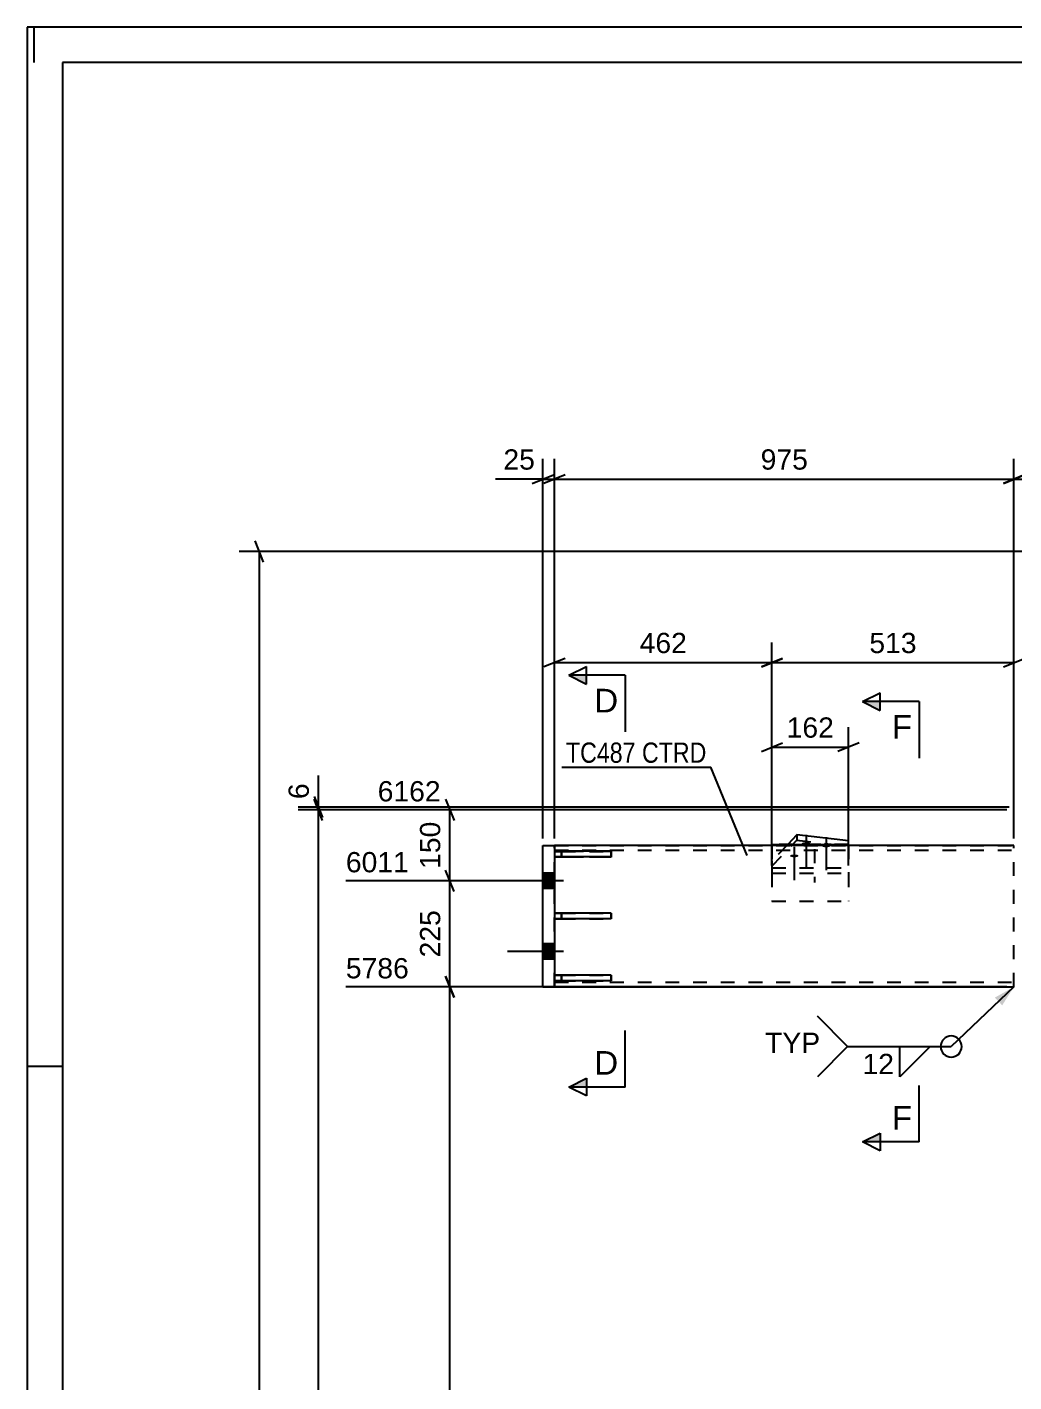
# Model space of a CAD drawing. Header units: millimetres. Extents: x 0 to 841, y 0 to 594.
# Drawn here: x 0 to 139.6, y 402.4 to 594 of the extents above; entities that cross this region are included whole.
import ezdxf

# ---------------------------------------------------------------- set-up
doc = ezdxf.new("R2010")
doc.units = ezdxf.units.MM
doc.linetypes.add('DXK_LINE_DOT2', pattern=[3.9198, 1.9599, -1.9599])
doc.styles.add('Arial', font='ARIAL.TTF', dxfattribs={"height": 0.2})
doc.styles.add('Arial Narrow', font='ARIALN.TTF', dxfattribs={"height": 0.2})

# ---------------------------------------------------------------- blocks, each defined once
blk = doc.blocks.new('Unknown-284933836-1132')
at = {"color": 5, "linetype": 'Continuous'}
for p, q in [((841, 594), (0, 594)), ((0, 594), (0, 0)), ((1, 589), (1, 594)), ((836, 589), (5, 589)), ((5, 589), (5, 5)), ((5, 447), (0, 447))]:
    blk.add_line(p, q, dxfattribs=at)
blk = doc.blocks.new('Part-284933836-2741 - 2707')
at = {"color": 2, "linetype": 'Continuous'}
for p, q in [((105.4, 478.41), (105.4, 478.27)), ((105.4, 478.41), (116.23, 478.41)), ((116.23, 478.41), (116.23, 478.27))]:
    blk.add_line(p, q, dxfattribs=at)
at = {"color": 7, "linetype": 'DXK_LINE_DOT2'}
for p, q in [((116.23, 478.41), (105.4, 478.41)), ((105.4, 478.27), (105.4, 470.41)), ((116.23, 478.27), (116.23, 470.41)), ((105.4, 470.41), (105.4, 470.41)), ((105.4, 470.41), (116.23, 470.41)), ((105.4, 470.41), (116.23, 470.41)), ((116.23, 470.41), (116.23, 470.41))]:
    blk.add_line(p, q, dxfattribs=at)
blk = doc.blocks.new('Bolt-284933836-2709 - 2707')
at = {"linetype": 'Continuous'}
for points in [[(72.97, 474.37), (72.97, 472.17), (74.64, 472.17), (74.64, 474.37)], [(72.97, 474.37), (72.97, 472.17), (74.64, 472.17), (74.64, 474.37)], [(72.97, 464.37), (72.97, 462.17), (74.64, 462.17), (74.64, 464.37)], [(72.97, 464.37), (72.97, 462.17), (74.64, 462.17), (74.64, 464.37)]]:
    blk.add_hatch(color=1, dxfattribs=at).paths.add_polyline_path(points)
at = {"color": 1, "linetype": 'Continuous'}
for p, q in [((75.9, 473.27), (67.97, 473.27)), ((75.9, 473.27), (67.97, 473.27)), ((74.64, 474.37), (72.97, 474.37)), ((74.64, 474.37), (72.97, 474.37)), ((74.64, 472.17), (72.97, 472.17)), ((74.64, 472.17), (72.97, 472.17)), ((74.64, 464.37), (72.97, 464.37)), ((74.64, 464.37), (72.97, 464.37)), ((75.9, 463.27), (67.97, 463.27)), ((75.9, 463.27), (67.97, 463.27)), ((74.64, 462.17), (72.97, 462.17)), ((74.64, 462.17), (72.97, 462.17))]:
    blk.add_line(p, q, dxfattribs=at)
blk = doc.blocks.new('Part-284933836-2742 - 2707')
at = {"color": 7, "linetype": 'DXK_LINE_DOT2'}
for p, q in [((105.4, 475.32), (108.94, 479)), ((108.94, 479.75), (108.94, 479)), ((108.94, 479), (116.23, 478.17)), ((107.65, 478.41), (105.4, 476.07)), ((116.23, 478.41), (116.23, 474.35)), ((105.4, 476.07), (105.4, 474.35)), ((105.4, 475.1), (116.23, 475.1)), ((105.4, 474.35), (116.23, 474.35))]:
    blk.add_line(p, q, dxfattribs=at)
at = {"color": 2, "linetype": 'Continuous'}
for p, q in [((108.94, 479.75), (107.65, 478.41)), ((116.23, 478.92), (108.94, 479.75)), ((116.23, 478.41), (116.23, 478.92))]:
    blk.add_line(p, q, dxfattribs=at)
blk = doc.blocks.new('Part-284933836-2849 - 2707')
at = {"color": 7, "linetype": 'DXK_LINE_DOT2'}
for p, q in [((74.64, 459.9), (75.64, 459.9)), ((82.64, 459.9), (74.64, 459.9)), ((74.64, 459.9), (74.64, 459.9)), ((74.64, 459.9), (74.64, 459.1)), ((75.64, 459.9), (82.64, 459.9)), ((75.64, 459.9), (75.64, 459.1)), ((82.64, 459.9), (82.64, 459.1)), ((75.64, 459.1), (74.64, 459.1)), ((82.64, 459.1), (74.64, 459.1)), ((82.64, 459.1), (75.64, 459.1))]:
    blk.add_line(p, q, dxfattribs=at)
blk = doc.blocks.new('Part-284933836-2815 - 2707')
at = {"color": 7, "linetype": 'DXK_LINE_DOT2'}
for p, q in [((74.64, 477.43), (75.64, 477.43)), ((82.64, 477.43), (74.64, 477.43)), ((74.64, 477.43), (74.64, 477.43)), ((74.64, 477.43), (74.64, 476.63)), ((75.64, 477.43), (82.64, 477.43)), ((75.64, 477.43), (75.64, 476.63)), ((82.64, 477.43), (82.64, 476.63)), ((75.64, 476.63), (74.64, 476.63)), ((82.64, 476.63), (74.64, 476.63)), ((82.64, 476.63), (75.64, 476.63))]:
    blk.add_line(p, q, dxfattribs=at)
blk = doc.blocks.new('Part-284933836-2855 - 2707')
at = {"color": 7, "linetype": 'DXK_LINE_DOT2'}
for p, q in [((74.64, 468.67), (75.64, 468.67)), ((82.64, 468.67), (74.64, 468.67)), ((74.64, 468.67), (74.64, 468.67)), ((74.64, 468.67), (74.64, 467.87)), ((75.64, 467.87), (74.64, 467.87)), ((82.64, 467.87), (74.64, 467.87)), ((75.64, 468.67), (82.64, 468.67)), ((75.64, 468.67), (75.64, 467.87)), ((82.64, 467.87), (75.64, 467.87)), ((82.64, 468.67), (82.64, 467.87))]:
    blk.add_line(p, q, dxfattribs=at)
blk = doc.blocks.new('Part-284933836-2857 - 2707')
at = {"color": 2, "linetype": 'Continuous'}
for p, q in [((72.97, 478.27), (74.64, 478.27)), ((72.97, 458.27), (72.97, 478.27)), ((74.64, 478.27), (74.64, 458.27)), ((74.64, 458.27), (72.97, 458.27)), ((72.97, 458.27), (72.97, 458.27)), ((72.97, 458.27), (74.64, 458.27)), ((72.97, 458.27), (72.97, 458.27)), ((74.64, 458.27), (74.64, 458.27)), ((74.64, 458.27), (74.64, 458.27))]:
    blk.add_line(p, q, dxfattribs=at)
at = {"color": 7, "linetype": 'DXK_LINE_DOT2'}
for p, q in [((72.97, 478.27), (74.64, 478.27)), ((74.64, 458.27), (74.64, 458.27))]:
    blk.add_line(p, q, dxfattribs=at)
blk = doc.blocks.new('Bolt-284933836-2872 - 2707')
at = {"linetype": 'Continuous'}
for points in [[(110.22, 478.32), (110.1, 478.32), (109.98, 478.34), (109.87, 478.36), (109.77, 478.39), (109.7, 478.42), (109.65, 478.46), (109.62, 478.5), (109.62, 478.55), (109.65, 478.59), (109.7, 478.63), (109.77, 478.66), (109.87, 478.69), (109.98, 478.71), (110.1, 478.73), (110.22, 478.73), (110.35, 478.73), (110.46, 478.71), (110.57, 478.69), (110.67, 478.66), (110.74, 478.63), (110.79, 478.59), (110.82, 478.55), (110.82, 478.5), (110.79, 478.46), (110.74, 478.42), (110.67, 478.39), (110.57, 478.36), (110.46, 478.34), (110.35, 478.32)], [(113.07, 478), (112.95, 478), (112.83, 478.02), (112.72, 478.04), (112.62, 478.07), (112.55, 478.1), (112.5, 478.14), (112.47, 478.18), (112.47, 478.23), (112.5, 478.27), (112.55, 478.31), (112.62, 478.34), (112.72, 478.37), (112.83, 478.39), (112.95, 478.41), (113.07, 478.41), (113.2, 478.41), (113.31, 478.39), (113.42, 478.37), (113.52, 478.34), (113.59, 478.31), (113.64, 478.27), (113.67, 478.23), (113.67, 478.18), (113.64, 478.14), (113.59, 478.1), (113.52, 478.07), (113.42, 478.04), (113.31, 478.02), (113.2, 478)], [(108.56, 476.59), (108.43, 476.59), (108.31, 476.61), (108.2, 476.63), (108.11, 476.66), (108.04, 476.69), (107.99, 476.73), (107.96, 476.77), (107.96, 476.81), (107.99, 476.86), (108.04, 476.9), (108.11, 476.93), (108.2, 476.96), (108.31, 476.98), (108.43, 476.99), (108.56, 477), (108.68, 476.99), (108.8, 476.98), (108.91, 476.96), (109, 476.93), (109.08, 476.9), (109.13, 476.86), (109.15, 476.81), (109.15, 476.77), (109.13, 476.73), (109.08, 476.69), (109, 476.66), (108.91, 476.63), (108.8, 476.61), (108.68, 476.59)]]:
    blk.add_hatch(color=1, dxfattribs=at).paths.add_polyline_path(points)
at = {"color": 1, "linetype": 'Continuous'}
for p, q in [((110.22, 479.78), (110.22, 475.08)), ((113.07, 479.46), (113.07, 474.76)), ((108.56, 478.05), (108.56, 473.35))]:
    blk.add_line(p, q, dxfattribs=at)
at = {"color": 1, "linetype": 'DXK_LINE_DOT2'}
blk.add_line((111.41, 477.73), (111.41, 473.03), dxfattribs=at)
blk = doc.blocks.new('Part-284933836-2936 - 2707')
at = {"color": 2, "linetype": 'Continuous'}
for p, q in [((82.64, 459.9), (74.64, 459.9)), ((74.64, 459.9), (74.64, 459.1)), ((82.64, 459.1), (82.64, 459.9)), ((74.64, 459.1), (75.64, 459.1)), ((82.64, 459.1), (74.64, 459.1))]:
    blk.add_line(p, q, dxfattribs=at)
at = {"color": 7, "linetype": 'DXK_LINE_DOT2'}
for p, q in [((75.64, 459.9), (74.64, 459.9)), ((75.64, 459.1), (75.64, 459.9)), ((82.64, 459.9), (75.64, 459.9)), ((74.64, 459.1), (74.64, 459.1)), ((74.64, 459.1), (74.64, 459.1)), ((75.64, 459.1), (82.64, 459.1))]:
    blk.add_line(p, q, dxfattribs=at)
blk = doc.blocks.new('Part-284933836-2967 - 2707')
at = {"color": 2, "linetype": 'Continuous'}
for p, q in [((139.64, 478.27), (74.64, 478.27)), ((74.64, 458.27), (74.64, 458.27)), ((74.64, 458.27), (139.64, 458.27)), ((74.64, 458.27), (139.64, 458.27)), ((74.64, 458.27), (74.64, 458.27)), ((74.64, 458.27), (74.64, 458.27))]:
    blk.add_line(p, q, dxfattribs=at)
at = {"color": 7, "linetype": 'DXK_LINE_DOT2'}
for p, q in [((74.64, 458.27), (74.64, 478.27)), ((74.64, 478.27), (139.64, 478.27)), ((74.64, 477.6), (139.64, 477.6)), ((74.64, 477.6), (139.64, 477.6)), ((139.64, 458.27), (139.64, 478.27)), ((74.64, 458.94), (139.64, 458.94)), ((74.64, 458.93), (139.64, 458.93)), ((139.64, 458.27), (139.64, 458.27))]:
    blk.add_line(p, q, dxfattribs=at)
blk = doc.blocks.new('Part-284933836-2984 - 2707')
at = {"color": 2, "linetype": 'Continuous'}
for p, q in [((82.64, 468.67), (74.64, 468.67)), ((74.64, 468.67), (74.64, 467.87)), ((74.64, 467.87), (75.64, 467.87)), ((82.64, 467.87), (74.64, 467.87)), ((82.64, 467.87), (82.64, 468.67))]:
    blk.add_line(p, q, dxfattribs=at)
at = {"color": 7, "linetype": 'DXK_LINE_DOT2'}
for p, q in [((75.64, 468.67), (74.64, 468.67)), ((74.64, 467.87), (74.64, 467.87)), ((74.64, 467.87), (74.64, 467.87)), ((75.64, 467.87), (75.64, 468.67)), ((82.64, 468.67), (75.64, 468.67)), ((75.64, 467.87), (82.64, 467.87))]:
    blk.add_line(p, q, dxfattribs=at)
blk = doc.blocks.new('Part-284933836-2985 - 2707')
at = {"color": 2, "linetype": 'Continuous'}
for p, q in [((82.64, 477.44), (74.64, 477.44)), ((74.64, 477.44), (74.64, 476.64)), ((82.64, 476.64), (82.64, 477.44)), ((74.64, 476.64), (75.64, 476.64)), ((82.64, 476.64), (74.64, 476.64))]:
    blk.add_line(p, q, dxfattribs=at)
at = {"color": 7, "linetype": 'DXK_LINE_DOT2'}
for p, q in [((75.64, 477.44), (74.64, 477.44)), ((75.64, 476.64), (75.64, 477.44)), ((82.64, 477.44), (75.64, 477.44)), ((74.64, 476.64), (74.64, 476.64)), ((74.64, 476.64), (74.64, 476.64)), ((75.64, 476.64), (82.64, 476.64))]:
    blk.add_line(p, q, dxfattribs=at)
blk = doc.blocks.new('StraightDimension-284933836-11811 - 2707')
at = {"color": 7, "linetype": 'Continuous'}
for p, q in [((74.64, 479.27), (74.64, 532.92)), ((139.64, 479.27), (139.64, 532.92)), ((76.14, 530.67), (73.14, 529.47)), ((74.64, 530.07), (139.64, 530.07)), ((138.14, 529.47), (141.14, 530.67))]:
    blk.add_line(p, q, dxfattribs=at)
at = {"color": 0}
blk.add_wipeout([(111.07, 530.82), (111.07, 535.02), (103.2, 535.02), (103.2, 530.82)], dxfattribs=at)
at = {"color": 3, "style": 'Arial'}
blk.add_text('975', height=2.865, dxfattribs=at).set_placement((103.8, 531.42))
blk = doc.blocks.new('StraightDimension-284933836-11862 - 2707')
at = {"color": 7, "linetype": 'Continuous'}
for p, q in [((74.64, 479.27), (74.64, 506.97)), ((105.4, 477.73), (105.4, 506.97)), ((76.14, 504.72), (73.14, 503.52)), ((74.64, 504.12), (105.4, 504.12)), ((103.9, 503.52), (106.9, 504.72))]:
    blk.add_line(p, q, dxfattribs=at)
at = {"color": 0}
blk.add_wipeout([(93.96, 504.87), (93.96, 509.07), (86.08, 509.07), (86.08, 504.87)], dxfattribs=at)
at = {"color": 3, "style": 'Arial'}
blk.add_text('462', height=2.865, dxfattribs=at).set_placement((86.68, 505.47))
blk = doc.blocks.new('StraightDimension-284933836-11666 - 2707')
at = {"color": 7, "linetype": 'Continuous'}
for p, q in [((59.21, 484.8), (60.41, 481.8)), ((138.64, 483.3), (49.61, 483.3)), ((59.81, 473.27), (59.81, 483.3)), ((68.64, 473.27), (45.11, 473.27)), ((60.41, 471.77), (59.21, 474.77))]:
    blk.add_line(p, q, dxfattribs=at)
at = {"color": 0, "linetype": 'Continuous'}
blk.add_wipeout([(59.11, 483.9), (59.11, 488.1), (49.01, 488.1), (49.01, 483.9)], dxfattribs=at)
at = {"color": 0}
blk.add_wipeout([(59.06, 482.22), (54.86, 482.22), (54.86, 474.35), (59.06, 474.35)], dxfattribs=at)
at = {"color": 3, "linetype": 'Continuous', "style": 'Arial'}
blk.add_text('6162', height=2.865, dxfattribs=at).set_placement((49.61, 484.5))
at = {"color": 3, "style": 'Arial'}
blk.add_text('150', height=2.865, rotation=90.0002, dxfattribs=at).set_placement((58.46, 474.95))
blk = doc.blocks.new('StraightDimension-284933836-11667 - 2707')
at = {"color": 7, "linetype": 'Continuous'}
for p, q in [((68.64, 473.27), (45.11, 473.27)), ((60.41, 471.77), (59.21, 474.77)), ((59.81, 458.27), (59.81, 473.27)), ((138.64, 458.27), (45.11, 458.27)), ((59.21, 459.77), (60.41, 456.77))]:
    blk.add_line(p, q, dxfattribs=at)
at = {"color": 0, "linetype": 'Continuous'}
blk.add_wipeout([(54.61, 473.87), (54.61, 478.07), (44.51, 478.07), (44.51, 473.87)], dxfattribs=at)
at = {"color": 0}
blk.add_wipeout([(59.06, 469.7), (54.86, 469.7), (54.86, 461.83), (59.06, 461.83)], dxfattribs=at)
at = {"color": 3, "linetype": 'Continuous', "style": 'Arial'}
blk.add_text('6011', height=2.865, dxfattribs=at).set_placement((45.11, 474.47))
at = {"color": 3, "style": 'Arial'}
blk.add_text('225', height=2.865, rotation=90.0002, dxfattribs=at).set_placement((58.46, 462.43))
blk = doc.blocks.new('StraightDimension-284933836-11668 - 2707')
at = {"color": 7, "linetype": 'Continuous'}
for p, q in [((138.64, 458.27), (45.11, 458.27)), ((60.41, 456.77), (59.21, 459.77)), ((59.81, 268.93), (59.81, 458.27))]:
    blk.add_line(p, q, dxfattribs=at)
at = {"color": 0, "linetype": 'Continuous'}
blk.add_wipeout([(54.61, 458.87), (54.61, 463.07), (44.51, 463.07), (44.51, 458.87)], dxfattribs=at)
at = {"color": 3, "linetype": 'Continuous', "style": 'Arial'}
blk.add_text('5786', height=2.865, dxfattribs=at).set_placement((45.11, 459.47))
blk = doc.blocks.new('StraightDimension-284933836-11897 - 2707')
at = {"color": 7, "linetype": 'Continuous'}
for p, q in [((105.4, 475.41), (105.4, 495.01)), ((116.23, 475.41), (116.23, 495.01)), ((103.9, 491.56), (106.9, 492.76)), ((117.73, 492.76), (114.73, 491.56)), ((105.4, 492.16), (116.23, 492.16))]:
    blk.add_line(p, q, dxfattribs=at)
at = {"color": 0}
blk.add_wipeout([(114.75, 492.91), (114.75, 497.11), (106.88, 497.11), (106.88, 492.91)], dxfattribs=at)
at = {"color": 3, "style": 'Arial'}
blk.add_text('162', height=2.865, dxfattribs=at).set_placement((107.48, 493.51))
blk = doc.blocks.new('StraightDimension-284933836-11752 - 2707')
at = {"color": 7, "linetype": 'Continuous'}
for p, q in [((40.62, 485.2), (41.82, 482.2)), ((41.82, 481.8), (40.62, 484.8)), ((138.97, 483.7), (38.37, 483.7)), ((138.64, 483.3), (38.37, 483.3)), ((41.22, 483.3), (41.22, 483.7))]:
    blk.add_line(p, q, dxfattribs=at)
at = {"color": 0}
blk.add_wipeout([(40.47, 487.65), (36.27, 487.65), (36.27, 484.22), (40.47, 484.22)], dxfattribs=at)
at = {"color": 7, "linetype": 'Continuous'}
blk.add_line((41.22, 483.7), (41.22, 488.17), dxfattribs=at)
blk.add_line((41.22, 483.7), (41.22, 488.17), dxfattribs=at)
at = {"color": 3, "style": 'Arial'}
blk.add_text('6', height=2.87, rotation=90.0002, dxfattribs=at).set_placement((39.87, 484.82))
blk = doc.blocks.new('StraightDimension-284933836-11753 - 2707')
at = {"color": 7, "linetype": 'Continuous'}
for p, q in [((41.82, 481.8), (40.62, 484.8)), ((138.64, 483.3), (38.37, 483.3)), ((41.22, 200.79), (41.22, 483.3))]:
    blk.add_line(p, q, dxfattribs=at)
blk = doc.blocks.new('StraightDimension-284933836-11771 - 2707')
at = {"color": 7, "linetype": 'Continuous'}
for p, q in [((33.47, 518.33), (32.27, 521.33)), ((154.49, 519.83), (30.02, 519.83)), ((32.87, 199.12), (32.87, 519.83))]:
    blk.add_line(p, q, dxfattribs=at)
blk = doc.blocks.new('StraightDimension-284933836-11810 - 2707')
at = {"color": 7, "linetype": 'Continuous'}
for p, q in [((139.64, 479.27), (139.64, 532.92)), ((172.97, 479.27), (172.97, 532.92)), ((141.14, 530.67), (138.14, 529.47)), ((139.64, 530.07), (172.97, 530.07)), ((171.47, 529.47), (174.47, 530.67))]:
    blk.add_line(p, q, dxfattribs=at)
at = {"color": 0}
blk.add_wipeout([(160.24, 530.82), (160.24, 535.02), (152.37, 535.02), (152.37, 530.82)], dxfattribs=at)
at = {"color": 3, "style": 'Arial'}
blk.add_text('500', height=2.865, dxfattribs=at).set_placement((152.97, 531.42))
blk = doc.blocks.new('StraightDimension-284933836-11812 - 2707')
at = {"color": 7, "linetype": 'Continuous'}
for p, q in [((72.97, 479.27), (72.97, 532.92)), ((74.64, 479.27), (74.64, 532.92)), ((71.47, 529.47), (74.47, 530.67)), ((72.97, 530.07), (74.64, 530.07)), ((76.14, 530.67), (73.14, 529.47))]:
    blk.add_line(p, q, dxfattribs=at)
at = {"color": 0}
blk.add_wipeout([(72.44, 530.82), (72.44, 535.02), (66.8, 535.02), (66.8, 530.82)], dxfattribs=at)
at = {"color": 7, "linetype": 'Continuous'}
blk.add_line((72.97, 530.07), (66.27, 530.07), dxfattribs=at)
blk.add_line((72.97, 530.07), (66.27, 530.07), dxfattribs=at)
at = {"color": 3, "style": 'Arial'}
blk.add_text('25', height=2.865, dxfattribs=at).set_placement((67.4, 531.42))
blk = doc.blocks.new('StraightDimension-284933836-11861 - 2707')
at = {"color": 7, "linetype": 'Continuous'}
for p, q in [((105.4, 477.73), (105.4, 506.97)), ((139.64, 479.27), (139.64, 506.97)), ((106.9, 504.72), (103.9, 503.52)), ((105.4, 504.12), (139.64, 504.12)), ((138.14, 503.52), (141.14, 504.72))]:
    blk.add_line(p, q, dxfattribs=at)
at = {"color": 0}
blk.add_wipeout([(126.46, 504.87), (126.46, 509.07), (118.58, 509.07), (118.58, 504.87)], dxfattribs=at)
at = {"color": 3, "style": 'Arial'}
blk.add_text('513', height=2.865, dxfattribs=at).set_placement((119.18, 505.47))
blk = doc.blocks.new('WeldMark-284933836-11924 - 2707')
at = {"linetype": 'Continuous'}
blk.add_hatch(color=30, dxfattribs=at).paths.add_polyline_path([(136.94, 456.75), (139.64, 458.27), (137.98, 455.66)])
at = {"color": 30, "linetype": 'Continuous'}
blk.add_line((139.64, 458.27), (130.76, 449.83), dxfattribs=at)
at = {"color": 3, "linetype": 'Continuous'}
for q in [(111.82, 454.12), (111.82, 445.55)]:
    blk.add_line((116.11, 449.83), q, dxfattribs=at)
for start, end in [(90, 270), (270, 90)]:
    blk.add_arc((130.76, 449.83), 1.5, start, end, dxfattribs=at)
at = {"color": 0}
blk.add_wipeout([(122.86, 445.73), (122.86, 449.13), (118.01, 449.13), (118.01, 445.73)], dxfattribs=at)
at = {"color": 30, "linetype": 'Continuous'}
blk.add_line((116.11, 449.83), (130.76, 449.83), dxfattribs=at)
at = {"color": 3, "linetype": 'Continuous'}
for p, q in [((123.51, 449.83), (127.8, 449.83)), ((127.8, 449.83), (123.51, 445.55)), ((123.51, 445.55), (123.51, 449.83))]:
    blk.add_line(p, q, dxfattribs=at)
at = {"color": 3, "style": 'Arial'}
blk.add_text('12', height=2.865, dxfattribs=at).set_placement((118.21, 445.93))
at = {"color": 0, "linetype": 'Continuous'}
blk.add_wipeout([(112.21, 448.93), (112.21, 451.93), (104.43, 451.93), (104.43, 448.93)], dxfattribs=at)
blk.add_wipeout([(112.21, 448.93), (112.21, 451.93), (104.43, 451.93), (104.43, 448.93)], dxfattribs=at)
at = {"color": 3, "linetype": 'Continuous', "style": 'Arial'}
blk.add_text('TYP', height=2.865, dxfattribs=at).set_placement((104.43, 448.93))
blk = doc.blocks.new('Mark-284933836-11957 - 2707')
at = {"color": 0}
blk.add_wipeout([(86.11, 489.96), (86.11, 492.96), (76.25, 492.96), (76.25, 489.96)], dxfattribs=at)
blk.add_wipeout([(86.11, 489.96), (86.11, 492.96), (76.25, 492.96), (76.25, 489.96)], dxfattribs=at)
at = {"color": 3, "style": 'Arial Narrow'}
blk.add_text('TC487', height=2.863, dxfattribs=at).set_placement((76.25, 489.96))
at = {"color": 0}
blk.add_wipeout([(96.14, 489.96), (96.14, 492.96), (87.01, 492.96), (87.01, 489.96)], dxfattribs=at)
blk.add_wipeout([(96.14, 489.96), (96.14, 492.96), (87.01, 492.96), (87.01, 489.96)], dxfattribs=at)
at = {"color": 30, "linetype": 'Continuous'}
for p in [(75.65, 489.36), (101.89, 476.86)]:
    blk.add_line(p, (96.74, 489.36), dxfattribs=at)
at = {"color": 3, "style": 'Arial Narrow'}
blk.add_text('CTRD', height=2.863, dxfattribs=at).set_placement((87.01, 489.96))
blk = doc.blocks.new('SectionMark-284933836-13493 - 2707')
at = {"linetype": 'Continuous'}
for points in [[(79.14, 502.33), (79.14, 501.08), (76.64, 502.33)], [(79.14, 445.35), (79.14, 444.1), (76.64, 444.1)]]:
    blk.add_hatch(color=6, dxfattribs=at).paths.add_polyline_path(points)
at = {"color": 6, "linetype": 'Continuous'}
for p, q in [((76.64, 502.33), (79.14, 503.58)), ((84.64, 502.33), (76.64, 502.33)), ((76.64, 502.33), (79.14, 501.08)), ((79.14, 501.08), (79.14, 503.58)), ((84.64, 502.33), (84.64, 494.33)), ((84.64, 444.1), (84.64, 452.1)), ((76.64, 444.1), (79.14, 445.35)), ((79.14, 445.35), (79.14, 442.85)), ((84.64, 444.1), (76.64, 444.1)), ((79.14, 442.85), (76.64, 444.1))]:
    blk.add_line(p, q, dxfattribs=at)
at = {"color": 0, "linetype": 'Continuous'}
for points in [[(83.64, 497.08), (83.64, 500.58), (80.27, 500.58), (80.27, 497.08)], [(83.64, 445.85), (83.64, 449.35), (80.27, 449.35), (80.27, 445.85)]]:
    blk.add_wipeout(points, dxfattribs=at)
at = {"color": 3, "linetype": 'Continuous', "style": 'Arial'}
for p in [(80.27, 497.08), (80.27, 445.85)]:
    blk.add_text('D', height=3.34, dxfattribs=at).set_placement(p)
blk = doc.blocks.new('SectionMark-284933836-14109 - 2707')
at = {"linetype": 'Continuous'}
for points in [[(120.73, 498.62), (120.73, 497.37), (118.23, 498.62)], [(120.73, 437.59), (120.73, 436.34), (118.23, 436.34)]]:
    blk.add_hatch(color=6, dxfattribs=at).paths.add_polyline_path(points)
at = {"color": 6, "linetype": 'Continuous'}
for p, q in [((118.23, 498.62), (120.73, 499.87)), ((126.23, 498.62), (118.23, 498.62)), ((118.23, 498.62), (120.73, 497.37)), ((120.73, 497.37), (120.73, 499.87)), ((126.23, 498.62), (126.23, 490.62)), ((126.23, 436.34), (126.23, 444.34)), ((118.23, 436.34), (120.73, 437.59)), ((120.73, 437.59), (120.73, 435.09)), ((126.23, 436.34), (118.23, 436.34)), ((120.73, 435.09), (118.23, 436.34))]:
    blk.add_line(p, q, dxfattribs=at)
at = {"color": 0, "linetype": 'Continuous'}
for points in [[(125.23, 493.37), (125.23, 496.87), (122.38, 496.87), (122.38, 493.37)], [(125.23, 438.09), (125.23, 441.59), (122.38, 441.59), (122.38, 438.09)]]:
    blk.add_wipeout(points, dxfattribs=at)
at = {"color": 3, "linetype": 'Continuous', "style": 'Arial'}
for p in [(122.38, 493.37), (122.38, 438.09)]:
    blk.add_text('F', height=3.34, dxfattribs=at).set_placement(p)

msp = doc.modelspace()

# ---------------------------------------------------------------- block references
for name in ['Unknown-284933836-1132', 'Part-284933836-2742 - 2707', 'Bolt-284933836-2872 - 2707', 'Part-284933836-2857 - 2707', 'Part-284933836-2967 - 2707', 'Part-284933836-2985 - 2707', 'Part-284933836-2815 - 2707', 'Part-284933836-2741 - 2707', 'Bolt-284933836-2709 - 2707', 'Part-284933836-2855 - 2707', 'Part-284933836-2984 - 2707', 'Part-284933836-2849 - 2707', 'Part-284933836-2936 - 2707']:
    msp.add_blockref(name, (0, 0))

# ---------------------------------------------------------------- next in the draw order: block references
msp.add_blockref('StraightDimension-284933836-11811 - 2707', (0, 0))

# ---------------------------------------------------------------- next in the draw order: block references
msp.add_blockref('StraightDimension-284933836-11862 - 2707', (0, 0))

# ---------------------------------------------------------------- next in the draw order: block references
msp.add_blockref('StraightDimension-284933836-11666 - 2707', (0, 0))

# ---------------------------------------------------------------- next in the draw order: block references
msp.add_blockref('StraightDimension-284933836-11667 - 2707', (0, 0))

# ---------------------------------------------------------------- next in the draw order: block references
for name in ['StraightDimension-284933836-11897 - 2707', 'StraightDimension-284933836-11668 - 2707']:
    msp.add_blockref(name, (0, 0))

# ---------------------------------------------------------------- next in the draw order: block references
msp.add_blockref('StraightDimension-284933836-11752 - 2707', (0, 0))

# ---------------------------------------------------------------- next in the draw order: block references
msp.add_blockref('StraightDimension-284933836-11753 - 2707', (0, 0))

# ---------------------------------------------------------------- next in the draw order: block references
msp.add_blockref('StraightDimension-284933836-11771 - 2707', (0, 0))

# ---------------------------------------------------------------- next in the draw order: block references
for name in ['StraightDimension-284933836-11812 - 2707', 'StraightDimension-284933836-11810 - 2707', 'WeldMark-284933836-11924 - 2707']:
    msp.add_blockref(name, (0, 0))

# ---------------------------------------------------------------- next in the draw order: block references
for name in ['StraightDimension-284933836-11861 - 2707', 'Mark-284933836-11957 - 2707']:
    msp.add_blockref(name, (0, 0))

# ---------------------------------------------------------------- next in the draw order: block references
for name in ['SectionMark-284933836-13493 - 2707', 'SectionMark-284933836-14109 - 2707']:
    msp.add_blockref(name, (0, 0))

doc.saveas('drawing.dxf')
